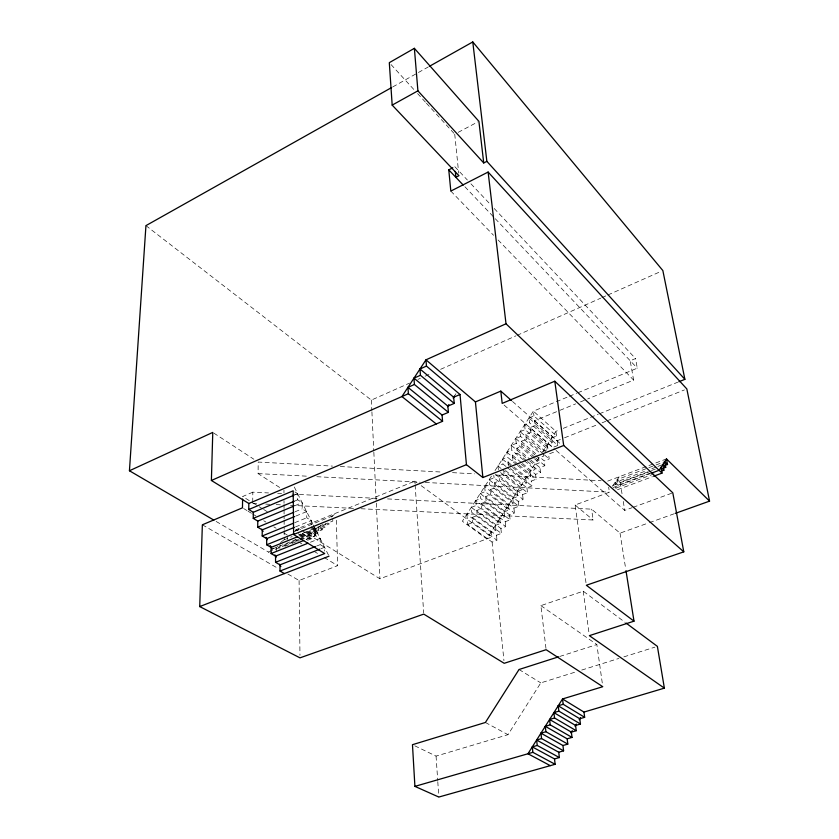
<?xml version="1.0" encoding="UTF-8"?>
<svg xmlns="http://www.w3.org/2000/svg" width="839" height="839" viewBox="0 0 839 839"><rect width="100%" height="100%" fill="white"/><g stroke="black" fill="none" stroke-linecap="round" stroke-linejoin="round"><path stroke-width="0.63" stroke-dasharray="4.2 3.15" d="M279.649 487.469L258.097 473.605L258.171 462.048L332.506 466.106M252.728 502.215L252.822 492.157L268.511 492.944M414.833 745.829L436.06 756.107L507.983 734.691L540.788 682.883L576.76 671.62M538.974 457.664L486.756 538.9L462.362 521.229L491.465 476.101M542.497 452.179L555.911 431.319L559.854 429.725M495.02 470.606L533.363 411.173L568.213 396.753M454.539 395.893L455.944 393.732M612.355 486.274L619.255 476.751M321.253 525.183L307.399 536.478L300.11 539.404M331.153 517.107L336.103 513.069M270.515 550.489L273.504 548.119M280.499 542.581L283.488 540.211M294.479 531.507L298.464 528.339L414.906 481.104L416.993 482.624M392.788 86.91L428.215 66.994M458.188 132.342L477.748 121.959M145.944 225.628L371.341 400.088L409.568 383.108M417.937 379.385L420.318 378.326M425.1 376.208L431.078 373.544M440.632 369.307L515.901 335.862M517.097 335.327L600.724 298.17M601.92 297.635L606.702 295.517M607.897 294.982L660.461 271.626M252.822 492.157L242.628 496.52L252.591 502.655M295.255 494.685L297.646 493.678L297.719 499.803L302.155 502.655L302.239 508.801L306.654 511.612L306.749 517.778L311.143 520.558L311.238 525.508M577.819 392.778L637.283 368.174L635.543 358.547L630.194 360.78L633.623 380.109L587.72 398.934M294.111 501.313L297.719 499.803M294.961 505.644L302.155 502.655M569.408 396.26L576.624 393.271M295.024 511.78L302.239 508.801M528.958 418L533.961 415.945L556.54 436.018L551.611 438L528.958 418L529.545 422.793L552.24 442.709L547.322 444.68L524.543 424.838L529.545 422.793M295.852 516.058L306.654 511.612M535.177 425.541L530.143 427.596L552.88 447.449L557.83 445.478L535.177 425.541L534.569 420.727L558.722 410.827M559.938 410.323L575.638 403.884M580.473 401.902L586.503 399.427M294.709 522.697L306.749 517.778M520.128 431.686L525.12 429.641L547.94 449.421L543.011 451.372L520.128 431.686L520.694 436.511L539.802 452.85M295.517 526.913L311.143 520.558M533.552 457.968L516.268 443.37L515.712 438.535L520.694 436.511M543.462 454.046L526.294 439.321L525.707 434.466L530.741 432.431L549.713 448.917M294.867 531.192L332.653 515.88L332.8 521.071L298.464 534.904M523.41 459.908L511.832 450.249L511.287 445.394L516.268 443.37M534.852 457.224L521.848 446.212L521.271 441.345L526.294 439.321M283.823 539.949L292.192 536.572M311.311 528.853L314.898 527.406M563.252 428.362L598.176 414.277M599.382 413.795L677.66 382.248M299.261 535.188L318.463 527.458L322.197 529.808L322.071 524.511L325.763 526.861L325.689 523.704M516.509 464.628L507.396 457.129L506.85 452.252L511.832 450.249M526.452 460.684L517.401 453.123L516.834 448.236L521.848 446.212M299.586 535.911L329.297 523.945L325.637 521.606M300.362 536.247L314.824 530.426L318.579 532.786L318.463 527.458M300.708 536.929L325.763 526.861M296.607 539.267L272.402 548.989L274.332 550.122M301.453 537.327L311.133 533.436L314.919 535.796L314.824 530.426M283.844 545.193L298.233 539.425M299.429 538.942L322.197 529.808M268.522 552.072L298.894 539.886M284.893 546.283L290.902 543.871M292.108 543.389L299.324 540.494M300.53 540.012L318.579 532.786M506.001 466.494L502.949 464.019L502.425 459.122L507.396 457.129M517.999 464.198L512.954 460.034L512.388 455.126L517.401 453.123M306.466 539.173L314.919 535.796M306.099 539.55L315.747 535.691L320.11 538.397L320.236 544.626L324.578 547.29L324.662 551.045M307.588 540.295L311.227 538.837L311.133 533.436M534.569 420.727L557.19 440.737L561.155 439.154M564.574 437.79L597.253 424.733M602.098 422.804L605.727 421.346M606.943 420.863L684.414 389.925M498.376 469.683L497.988 466.002L502.949 464.019M508.35 465.718L507.941 462.027L512.954 460.034M310.472 542.235L320.11 538.397M535.838 455.629L538.711 458.073L543.63 456.122L543.011 451.372M553.509 452.211L548.559 454.172L549.188 458.954L544.238 460.894L540.41 457.643M316.618 546.053L320.236 544.626M489.095 479.772L494.056 477.811L517.673 496.499L512.797 498.376L489.095 479.772L489.598 484.722L513.332 503.253L508.476 505.12L484.659 486.662L489.598 484.722M499.037 475.839L504.029 473.867L527.5 492.724L522.582 494.611L499.037 475.839L499.562 480.799L523.148 499.499L518.24 501.376L494.58 482.761L499.562 480.799M320.959 548.716L324.578 547.29M529.587 460.737L534.401 464.775L539.309 462.834L538.711 458.073M521.376 464.271L530.091 471.487L534.988 469.557L534.401 464.775M530.888 460.045L539.917 467.627L544.857 465.687L544.238 460.894M480.212 493.563L485.152 491.623L509.011 510.007L504.134 511.863L480.212 493.563L480.695 498.544L504.659 516.772L499.803 518.617L475.755 500.464L480.695 498.544M490.133 489.693L495.094 487.753L518.796 506.295L513.908 508.151L490.133 489.693L490.637 494.674L514.454 513.059L509.567 514.915L485.676 496.604L490.637 494.674M512.577 467.417L525.77 478.199L530.668 476.29L530.091 471.487M522.477 463.495L535.586 474.371L540.526 472.441L539.917 467.627M502.068 469.284L521.449 484.921L526.347 483.023L525.77 478.199M514.024 467.008L531.255 481.114L536.184 479.195L535.586 474.371M471.298 507.375L476.227 505.466L500.317 523.536L495.45 525.371L471.298 507.375L471.759 512.398L495.954 530.311L491.109 532.136L466.83 514.297L471.759 512.398M481.208 503.547L486.169 501.628L510.112 519.855L505.225 521.701L481.208 503.547L481.701 508.57L505.749 526.64L500.883 528.465L476.751 510.479L481.701 508.57M495.587 474.517L517.118 491.644L522.015 489.756L521.449 484.921M505.529 470.574L526.923 487.858L531.842 485.959L531.255 481.114M287.84 574.023L299.083 580.494L337.645 565.664L336.292 519.498M472.242 517.411L477.223 515.503L501.397 533.415L496.489 535.251L472.242 517.411L472.703 522.508L497.003 540.264L492.094 542.078L467.732 524.406L466.83 514.297M467.732 524.406L472.703 522.508M607.698 481.114L666.481 458.912M649.826 473.28L618.081 485.173L617.189 479.604L647.624 468.131M648.841 467.669L654.923 465.372M656.14 464.921L664.666 461.702M654.042 473.878L615.994 488.109L615.092 482.498L645.684 470.983M651.809 468.686L656.706 466.841M657.923 466.379L661.604 464.995M617.189 479.604L620.157 482.278L650.519 470.878M651.725 470.417L655.374 469.053M651.368 471.004L612.973 485.424L615.994 488.109M613.236 487.48L650.634 473.469M585.989 582.686L575.114 505.005L609.429 492.189L608.663 487.26M617.483 489.735L652.375 476.699M301.767 530.384L379.92 578.774L491.602 537.096L491.109 532.136M556.1 450.459L624.719 510.374L631.935 507.742M633.141 507.301L671.599 493.269M387.534 498.911L591.568 509.158L620.031 533.132L648.243 523.043M649.47 522.613L674 513.835M545.969 648.4L540.893 605.632L583.22 591.191L625.003 622.276M559.791 656.444L596.854 644.572L602.433 684.142M581.721 670.067L618.93 658.416M623.891 656.864L654.902 647.152M252.717 503.473L256.629 503.673M265.764 504.113L269.676 504.302M276.199 504.617L281.411 504.868M290.546 505.319L354.457 508.424M360.98 508.738L593.163 520.012L591.568 509.158M277.667 493.405L281.589 493.594M292.056 494.119L377.068 498.387M258.097 473.605L307.724 476.227M316.869 476.709L420.045 482.173M425.268 482.446L609.429 492.189M340.34 466.536L442.059 472.084M452.494 472.651L474.664 473.857M495.534 475L601.175 480.757M485.403 722.473L507.983 734.691M202.356 524.805L277.719 568.192M216.116 521.438L269.025 552.377M277.206 546.504L280.079 548.213M243.593 508.497L246.949 510.542M248.071 511.224L251.427 513.258M252.549 513.94L255.905 515.985M263.75 520.746L265.984 522.11M273.829 526.871L276.062 528.234M283.897 532.996L287.263 535.041M295.097 539.802L297.342 541.165M298.453 541.847L301.82 543.882M314.132 551.37L317.488 553.415M324.211 557.495L337.645 565.664M519.026 669.512L540.788 682.883M253.693 503.337L258.118 506.074M259.23 506.756L262.544 508.801M263.656 509.483L268.081 512.22M295.737 529.283L297.95 530.647M302.376 533.373L311.227 538.837M300.666 529.703L298.464 528.339L298.527 533.447M311.259 526.745L315.632 529.482L315.747 535.691M294.971 491.948L297.646 493.678M213.851 433.123L253.85 459.227M540.893 605.632L596.854 644.572M421.188 485.687L491.602 537.096M500.547 472.546L522.015 489.756M497.988 466.002L501.051 468.466M507.018 467.323L526.347 483.023M510.521 468.602L531.842 485.959M502.425 459.122L511.559 466.589M507.941 462.027L513.017 466.169M517.516 465.456L530.668 476.29M519.016 465.026L536.184 479.195M506.85 452.252L517.506 461.062M575.114 505.005L593.163 520.012M512.388 455.126L521.47 462.656M524.375 460.705L534.988 469.557M527.458 461.523L540.526 472.441M516.834 448.236L529.881 459.195M511.287 445.394L528.622 459.929M534.516 458.786L539.309 462.834M535.859 458.073L544.857 465.687M521.271 441.345L536.582 454.381M515.712 438.535L534.873 454.811M544.417 454.864L549.188 458.954M525.707 434.466L546.65 452.525M504.145 405.101L555.124 449.61M512.514 401.451L561.239 444.544M615.092 482.498L618.081 485.173M450.826 191.093L493.563 235.287M498.114 239.996L633.623 380.109M464.921 186.772L637.283 368.174M454.843 166.72L467.365 180.007M470.941 183.814L489.735 203.751M494.202 208.502L635.543 358.547M391.068 64.593L414.057 89.721M417.602 93.59L425.551 102.285M426.443 103.249L453.847 133.212M294.29 486.998L312.821 523.893M313.398 525.046L328.458 555.019M620.157 482.278L622.234 495.052M623.272 501.439L624.719 510.374M620.031 533.132L625.789 569.387M583.22 591.191L589.02 633.109M556.54 436.018L555.911 431.319L533.363 411.173L533.961 415.945M557.19 440.737L557.83 445.478M551.611 438L552.24 442.709M547.322 444.68L547.94 449.421M530.143 427.596L530.741 432.431M524.543 424.838L525.12 429.641M526.923 487.858L527.5 492.724M522.582 494.611L523.148 499.499M517.118 491.644L517.673 496.499M518.24 501.376L518.796 506.295M512.797 498.376L513.332 503.253M513.908 508.151L514.454 513.059M508.476 505.12L509.011 510.007M509.567 514.915L510.112 519.855M503.767 471.403L504.029 473.867M504.134 511.863L504.659 516.772M505.225 521.701L505.749 526.64M499.803 518.617L500.317 523.536M500.883 528.465L501.397 533.415M493.793 475.346L494.056 477.811M494.58 482.761L495.094 487.753M495.45 525.371L495.954 530.311M496.489 535.251L497.003 540.264M454.738 134.177L458.702 173.107M492.094 542.078L503.945 660.692M484.659 486.662L485.152 491.623M485.676 496.604L486.169 501.628M475.755 500.464L476.227 505.466M476.751 510.479L477.223 515.503M436.06 756.107L437.706 780.417M437.79 781.696L438.828 797.05M414.906 481.104L415.074 483.704M415.158 485.015L423.674 612.795M371.341 400.088L371.845 410.523M371.908 411.834L373.785 450.963M373.848 452.263L376.229 501.827M376.292 503.127L379.92 578.774M299.083 580.494L299.974 655.269M287.546 537.002L287.557 539.603M283.96 490.249L283.97 492.85M284.012 500.663L284.033 503.264M284.033 504.564L284.054 508.476M284.064 509.776L284.117 518.89M284.117 520.19L284.169 529.304M284.169 530.605L284.222 539.718M280.069 545.035L280.069 547.154M276.251 547.007L276.262 551.265"/><path stroke-width="1.26" d="M308.06 543.19L275.559 556.142L271.112 553.541L271.123 547.406L266.666 544.773L266.676 538.648L262.198 535.985L262.229 529.881L257.73 527.186L257.772 521.092L253.252 518.366L253.305 512.293L248.763 509.525L248.826 503.484L211.386 480.474L212.77 432.41L129.437 470.763L145.944 225.628L391.645 87.55M242.597 499.027L242.471 507.815L202.356 524.805L199.724 606.576L299.995 657.849L423.758 614.106L504.208 663.303L546.126 649.69L602.79 686.701L562.529 698.96L527.962 753.758L550.279 765.65M570.908 732.856L572.282 730.664M575.04 726.291L576.414 724.109M579.162 719.736L580.536 717.544M675.227 513.395L709.563 501.124L666.481 458.912L659.076 470.301L651.84 473.018M447.502 406.695L448.917 404.534M453.133 398.053L454.539 395.893M429.348 66.354L472.777 41.95L486.861 161.35L483.725 162.955L478.901 121.351L414.372 48.326L389.306 62.663L392.18 105.106L458.964 175.697L455.902 177.27L455.315 171.408M392.18 105.106L417.906 90.832L414.372 48.326M709.563 501.124L686.837 388.95L488.12 172.058L450.826 191.093L448.771 169.866L452.819 167.769M653.581 476.258L662.002 473.112L506.011 323.781L425.981 359.826L401.933 396.553L436.259 423.968M420.433 375.285L413.973 378.169L447.869 406.128L454.214 403.412L420.433 375.285L419.982 368.992L426.453 366.087L460.024 394.487L466.442 464.68L482.876 477.548L563.693 445.488L683.785 551.842L586.346 585.265L634.001 621.164L589.366 635.658L664.373 688.148L583.975 712.08L562.529 698.96L563.189 704.288L584.657 717.314L583.975 712.08M407.953 387.356L414.414 384.493L448.404 412.348L442.069 415.043L407.953 387.356L408.383 393.711L442.583 421.293L248.826 503.484M211.386 480.474L408.383 393.711M419.982 368.992L453.668 397.225L460.024 394.487M426.453 366.087L425.981 359.826L475.43 401.933L500.81 391.11L511.538 400.591M248.763 509.525L293.189 490.794L293.608 534.516L324.724 553.541L280.006 571.044L279.985 564.867L275.559 562.298L275.559 556.142M683.785 551.842L672.794 492.829L554.789 381.21L502.183 403.391L500.81 391.11M253.305 512.293L294.049 495.188M253.252 518.366L294.111 501.313M257.772 521.092L293.755 506.148M257.73 527.186L293.818 512.272M262.229 529.881L294.646 516.551M262.198 535.985L293.503 523.19M266.676 538.648L294.321 527.406M266.666 544.773L294.384 533.562M293.608 534.516L466.442 464.68M678.866 381.755L684.886 379.333L662.852 270.567L472.777 41.95M271.123 547.406L297.583 536.75M271.112 553.541L303.687 540.515M275.559 562.298L315.412 546.535M279.985 564.867L319.753 549.199M199.724 606.576L329.035 556.173M665.086 465.404L667.519 464.491L666.481 458.912M663.261 468.246L665.705 467.323L664.666 461.702L667.519 464.491M661.415 471.119L663.869 470.197L662.82 464.533L665.705 467.323M558.554 656.843L519.026 669.512L485.403 722.473L412.473 744.696L414.906 786.374L438.828 797.05L555.135 764.287L554.506 758.928L532.293 746.888L532.88 752.342L555.135 764.287M558.218 705.798L579.78 718.75L580.452 724.005L558.868 711.136L558.218 705.798L563.189 704.288M553.908 712.626L575.575 725.441L576.246 730.706L554.548 717.985L553.908 712.626L558.868 711.136M549.597 719.463L571.369 732.122L572.03 737.408L550.227 724.844L549.597 719.463L554.548 717.985M545.277 726.312L567.154 738.813L567.814 744.12L545.895 731.713L545.277 726.312L550.227 724.844M579.78 718.75L584.657 717.314M540.956 733.16L562.948 745.514L563.588 750.832L541.564 738.582L540.956 733.16L545.895 731.713M575.575 725.441L580.452 724.005M536.624 740.019L558.732 752.226L559.361 757.554L537.222 745.452L536.624 740.019L541.564 738.582M571.369 732.122L576.246 730.706M532.293 746.888L537.222 745.452M567.154 738.813L572.03 737.408M414.906 786.374L532.88 752.342M562.948 745.514L567.814 744.12M558.732 752.226L563.588 750.832M554.506 758.928L559.361 757.554M280.006 571.044L284.4 573.572M129.437 470.763L213.872 520.128M626.051 623.052L657.388 646.376L664.373 688.148M663.869 470.197L660.964 467.407L662.002 473.112M448.771 169.866L463.212 185.062M417.906 90.832L483.725 162.955M486.861 161.35L684.886 379.333M261.873 529.178L263.058 531.517M266.026 537.359L267.211 539.697M270.168 545.539L271.364 547.877M274.919 554.883L276.104 557.222M279.66 564.228L280.845 566.566M625.988 570.677L634.001 621.164M554.789 381.21L563.693 445.488M488.12 172.058L506.011 323.781M475.43 401.933L482.876 477.548M453.668 397.225L454.214 403.412M447.869 406.128L448.404 412.348M442.069 415.043L442.583 421.293M413.973 378.169L414.414 384.493"/></g></svg>
